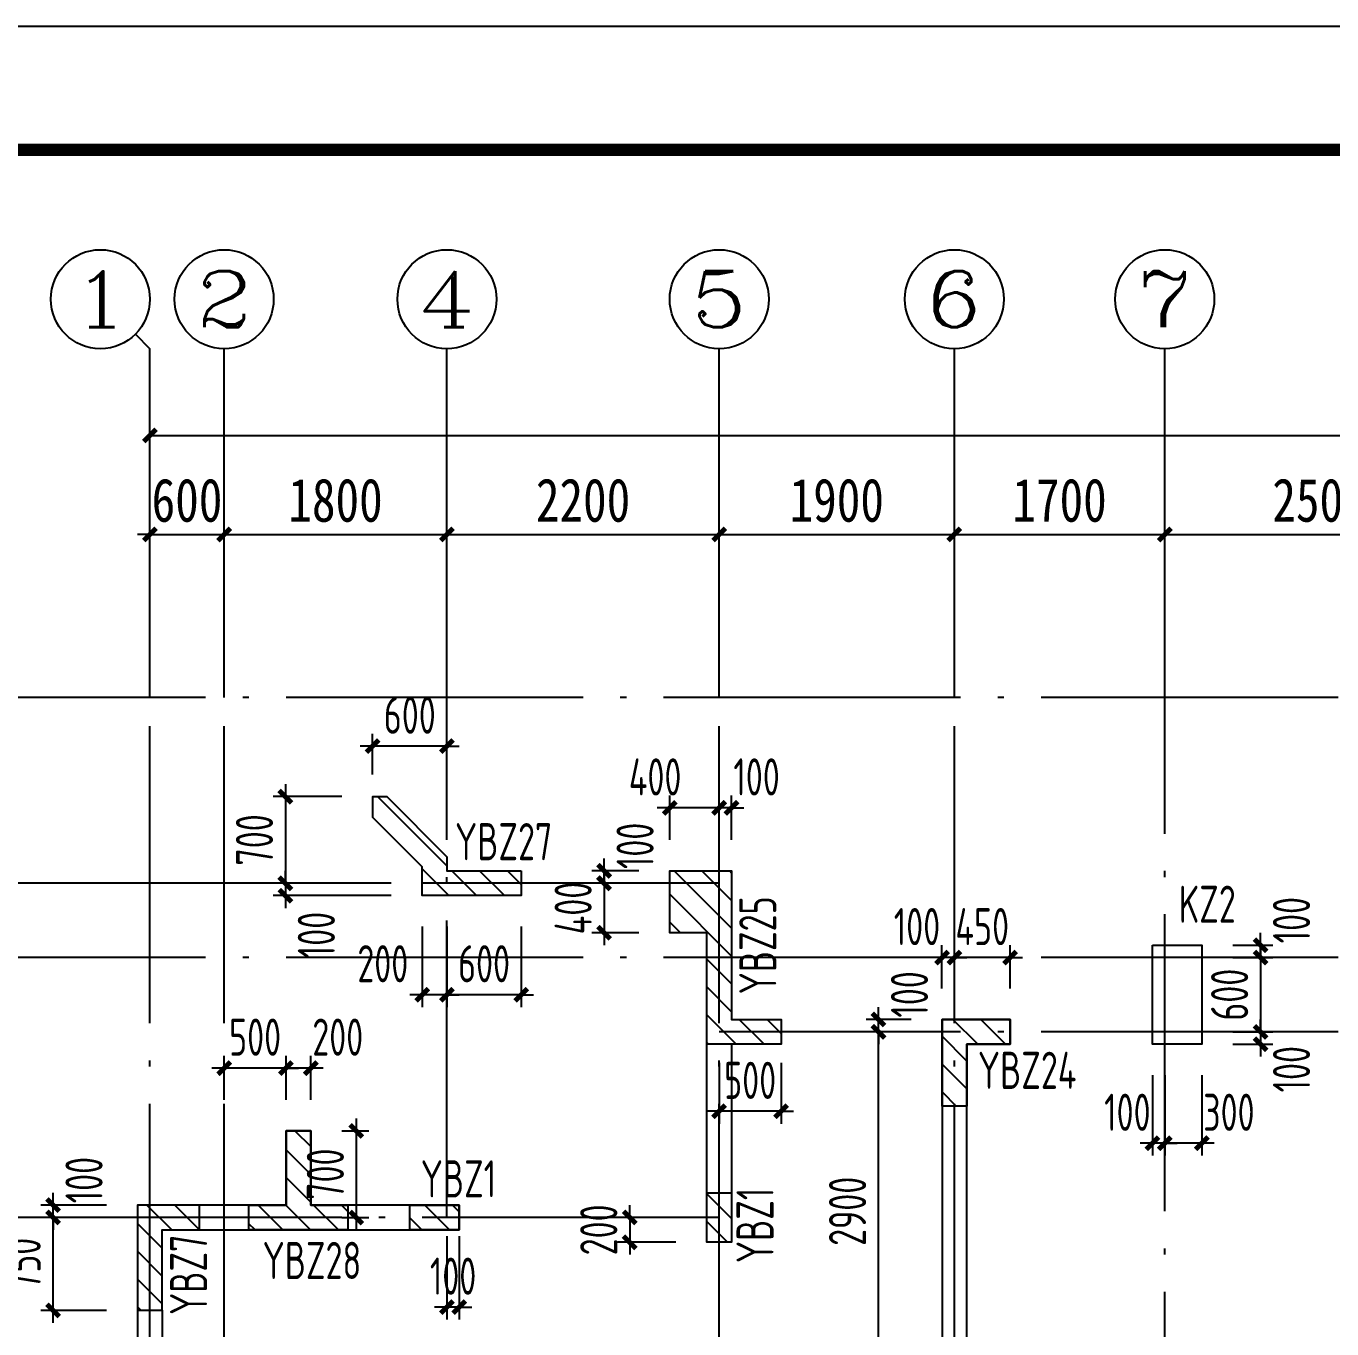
# Model space of a CAD drawing. Extents: x -144902 to 588294, y -160863 to 65494.
# Drawn here: x -13680 to -3130, y -26315 to -15791 of the extents above; entities that cross this region are included whole.
import ezdxf
from ezdxf.enums import TextEntityAlignment as Align

# ---------------------------------------------------------------- set-up
doc = ezdxf.new("R2010")
doc.units = 0
doc.header["$LTSCALE"] = 100
doc.linetypes.add('ACAD_ISO04W100', pattern=[30.5, 24, -3, 0.5, -3])
doc.layers.get('0').update_dxf_attribs({"linetype": 'CONTINUOUS'})
doc.layers.get('Defpoints').update_dxf_attribs({"linetype": 'CONTINUOUS'})
for name, color, linetype in [('1508', 2, 'CONTINUOUS'), ('AXIS', 3, 'CONTINUOUS'), ('AXIS_TEXT', 7, 'CONTINUOUS'), ('colu', 255, 'CONTINUOUS'), ('DIM', 3, 'CONTINUOUS'), ('DOTE', 253, 'ACAD_ISO04W100'), ('hatch1', 253, 'CONTINUOUS'), ('TEXT', 7, 'CONTINUOUS'), ('tk', 7, 'CONTINUOUS'), ('砼墙', 3, 'CONTINUOUS'), ('门', 174, 'CONTINUOUS')]:
    doc.layers.add(name, color=color, linetype=linetype)
doc.styles.add('_HZTXT', font='complex.shx', dxfattribs={"width": 0.7, "bigfont": 'tssdchn.shx'})
doc.styles.add('COMPLEX', font='COMPLEX')
doc.styles.add('DIM_FONT', font='SIMHEI.TTF', dxfattribs={"width": 0.8})
doc.styles.get("Standard").update_dxf_attribs({"font": 'tssdeng.shx', "width": 0.7, "bigfont": 'tssdchn.shx'})
doc.styles.add('TSSD_Dimension', font='Tssdeng.shx', dxfattribs={"width": 0.7, "bigfont": 'tssdchn.shx'})
doc.dimstyles.new('_TCH_ARCH&&100', dxfattribs={"dimtxt": 350, "dimasz": 100, "dimexe": 250, "dimexo": 300, "dimgap": 100, "dimtad": 1, "dimdec": 0, "dimzin": 0, "dimdsep": 46, "dimtxsty": 'DIM_FONT', "dimblk": 'ARCHTICK', "dimcen": 0.09, "dimclrt": 7, "dimazin": 2, "dimtfac": 1, "dimtdec": 0, "dimtix": 1, "dimtmove": 2, "dimatfit": 3, "dimfxl": 1, "dimtolj": 1, "dimtzin": 0, "dimarcsym": 0})
doc.dimstyles.new('TSSD_100_100', dxfattribs={"dimtxt": 300, "dimasz": 100, "dimexe": 100, "dimexo": 250, "dimgap": 100, "dimtad": 1, "dimdec": 0, "dimzin": 0, "dimdsep": 46, "dimtxsty": 'TSSD_Dimension', "dimblk": 'ARCHTICK', "dimcen": 0, "dimdle": 100, "dimclrt": 7, "dimadec": 0, "dimazin": 0, "dimtfac": 1, "dimtdec": 0, "dimtix": 1, "dimtmove": 2, "dimatfit": 3, "dimfxl": 1, "dimtolj": 1, "dimtzin": 0, "dimarcsym": 0})
pattern_1 = [(135, (18956.95, -48219.86), (112.2532, 112.2532), [])]

# ---------------------------------------------------------------- blocks, each defined once
blk = doc.blocks.new('A1tk')
at = {"layer": 'tk', "color": 5}
blk.add_lwpolyline([(0, 0), (0, 59400), (84100, 59400), (84100, 0)], close=True, dxfattribs=at)
at = {"layer": 'tk', "const_width": 100}
blk.add_lwpolyline([(2500, 1000), (83100, 1000), (83100, 58400), (2500, 58400)], close=True, dxfattribs=at)
blk = doc.blocks.new('_ArchTick')
at = {"color": 0, "linetype": 'ByBlock', "const_width": 0.4}
blk.add_lwpolyline([(-0.5, -0.5), (0.5, 0.5)], dxfattribs=at)
blk = doc.blocks.new('*D746')
at = {"layer": 'Defpoints', "color": 0}
for p in [(-6793, -23815), (-6280, -23815), (-6280, -23915)]:
    blk.add_point(p, dxfattribs=at)
at = {"layer": 'DIM', "color": 0, "lineweight": -2}
for p, q in [((-6793, -23815), (-6793, -23715)), ((-6530, -23815), (-6893, -23815)), ((-6793, -23915), (-6793, -23815)), ((-6530, -23915), (-6893, -23915)), ((-6793, -23915), (-6793, -24015))]:
    blk.add_line(p, q, dxfattribs=at)
at = {"layer": 'DIM', "color": 0, "lineweight": -2, "xscale": 100, "yscale": 100, "zscale": 100}
for p, rotation in [((-6793, -23815), 270), ((-6793, -23915), 90)]:
    blk.add_blockref('_ArchTick', p, dxfattribs=dict(at, rotation=rotation))
at = {"layer": 'DIM', "color": 7, "insert": (-6543, -23613), "char_height": 300, "attachment_point": 5, "rotation": 90, "style": 'TSSD_Dimension'}
blk.add_mtext('\\A1;100', dxfattribs=at)
blk = doc.blocks.new('*D747')
at = {"layer": 'Defpoints', "color": 0}
for p in [(-4480, -24015), (-4180, -24015), (-4480, -24815)]:
    blk.add_point(p, dxfattribs=at)
at = {"layer": 'DIM', "color": 0, "lineweight": -2}
for p, q in [((-4480, -24265), (-4480, -24915)), ((-4180, -24265), (-4180, -24915)), ((-4080, -24815), (-4580, -24815))]:
    blk.add_line(p, q, dxfattribs=at)
at = {"layer": 'DIM', "color": 0, "lineweight": -2, "xscale": 100, "yscale": 100, "zscale": 100, "rotation": 180}
blk.add_blockref('_ArchTick', (-4480, -24815), dxfattribs=at)
at = {"layer": 'DIM', "color": 0, "lineweight": -2, "xscale": 100, "yscale": 100, "zscale": 100}
blk.add_blockref('_ArchTick', (-4180, -24815), dxfattribs=at)
at = {"layer": 'DIM', "color": 7, "insert": (-3962, -24565), "char_height": 300, "attachment_point": 5, "style": 'TSSD_Dimension'}
blk.add_mtext('\\A1;300', dxfattribs=at)
blk = doc.blocks.new('*D748')
at = {"layer": 'Defpoints', "color": 0}
for p in [(-4580, -24015), (-4480, -24015), (-4580, -24815)]:
    blk.add_point(p, dxfattribs=at)
at = {"layer": 'DIM', "color": 0, "lineweight": -2}
for p, q in [((-4580, -24265), (-4580, -24915)), ((-4480, -24265), (-4480, -24915)), ((-4580, -24815), (-4680, -24815)), ((-4480, -24815), (-4580, -24815)), ((-4480, -24815), (-4380, -24815))]:
    blk.add_line(p, q, dxfattribs=at)
at = {"layer": 'DIM', "color": 0, "lineweight": -2, "xscale": 100, "yscale": 100, "zscale": 100}
blk.add_blockref('_ArchTick', (-4580, -24815), dxfattribs=at)
at = {"layer": 'DIM', "color": 0, "lineweight": -2, "xscale": 100, "yscale": 100, "zscale": 100, "rotation": 180}
blk.add_blockref('_ArchTick', (-4480, -24815), dxfattribs=at)
at = {"layer": 'DIM', "color": 7, "insert": (-4782, -24565), "char_height": 300, "attachment_point": 5, "style": 'TSSD_Dimension'}
blk.add_mtext('\\A1;100', dxfattribs=at)
blk = doc.blocks.new('*D848')
at = {"layer": 'Defpoints', "color": 0}
for p in [(-4180, -23215), (-4180, -23315), (-3706, -23315)]:
    blk.add_point(p, dxfattribs=at)
at = {"layer": 'DIM', "color": 0, "lineweight": -2}
for p, q in [((-3706, -23215), (-3706, -23115)), ((-3930, -23215), (-3606, -23215)), ((-3930, -23315), (-3606, -23315)), ((-3706, -23215), (-3706, -23315)), ((-3706, -23315), (-3706, -23415))]:
    blk.add_line(p, q, dxfattribs=at)
at = {"layer": 'DIM', "color": 0, "lineweight": -2, "xscale": 100, "yscale": 100, "zscale": 100}
for p, rotation in [((-3706, -23215), 270), ((-3706, -23315), 90)]:
    blk.add_blockref('_ArchTick', p, dxfattribs=dict(at, rotation=rotation))
at = {"layer": 'DIM', "color": 7, "insert": (-3456, -23013), "char_height": 300, "attachment_point": 5, "rotation": 90, "style": 'TSSD_Dimension'}
blk.add_mtext('\\A1;100', dxfattribs=at)
blk = doc.blocks.new('*D849')
at = {"layer": 'Defpoints', "color": 0}
for p in [(-4180, -23915), (-4180, -24015), (-3706, -24015)]:
    blk.add_point(p, dxfattribs=at)
at = {"layer": 'DIM', "color": 0, "lineweight": -2}
for p, q in [((-3706, -23915), (-3706, -23815)), ((-3930, -23915), (-3606, -23915)), ((-3706, -23915), (-3706, -24015)), ((-3930, -24015), (-3606, -24015)), ((-3706, -24015), (-3706, -24115))]:
    blk.add_line(p, q, dxfattribs=at)
at = {"layer": 'DIM', "color": 0, "lineweight": -2, "xscale": 100, "yscale": 100, "zscale": 100}
for p, rotation in [((-3706, -23915), 270), ((-3706, -24015), 90)]:
    blk.add_blockref('_ArchTick', p, dxfattribs=dict(at, rotation=rotation))
at = {"layer": 'DIM', "color": 7, "insert": (-3456, -24217), "char_height": 300, "attachment_point": 5, "rotation": 90, "style": 'TSSD_Dimension'}
blk.add_mtext('\\A1;100', dxfattribs=at)
blk = doc.blocks.new('*D854')
at = {"layer": 'Defpoints', "color": 0}
for p in [(-6180, -23315), (-6180, -23815), (-5730, -23815)]:
    blk.add_point(p, dxfattribs=at)
at = {"layer": 'DIM', "color": 0, "lineweight": -2}
for p, q in [((-6180, -23315), (-6280, -23315)), ((-6180, -23565), (-6180, -23215)), ((-5730, -23315), (-6180, -23315)), ((-5730, -23565), (-5730, -23215)), ((-5730, -23315), (-5630, -23315))]:
    blk.add_line(p, q, dxfattribs=at)
at = {"layer": 'DIM', "color": 0, "lineweight": -2, "xscale": 100, "yscale": 100, "zscale": 100}
blk.add_blockref('_ArchTick', (-6180, -23315), dxfattribs=at)
at = {"layer": 'DIM', "color": 0, "lineweight": -2, "xscale": 100, "yscale": 100, "zscale": 100, "rotation": 180}
blk.add_blockref('_ArchTick', (-5730, -23315), dxfattribs=at)
at = {"layer": 'DIM', "color": 7, "insert": (-5955, -23065), "char_height": 300, "attachment_point": 5, "style": 'TSSD_Dimension'}
blk.add_mtext('\\A1;450', dxfattribs=at)
blk = doc.blocks.new('*D855')
at = {"layer": 'Defpoints', "color": 0}
for p in [(-6280, -23315), (-6280, -23815), (-6180, -23815)]:
    blk.add_point(p, dxfattribs=at)
at = {"layer": 'DIM', "color": 0, "lineweight": -2}
for p, q in [((-6280, -23315), (-6380, -23315)), ((-6280, -23565), (-6280, -23215)), ((-6180, -23315), (-6280, -23315)), ((-6180, -23565), (-6180, -23215)), ((-6180, -23315), (-6080, -23315))]:
    blk.add_line(p, q, dxfattribs=at)
at = {"layer": 'DIM', "color": 0, "lineweight": -2, "xscale": 100, "yscale": 100, "zscale": 100}
blk.add_blockref('_ArchTick', (-6280, -23315), dxfattribs=at)
at = {"layer": 'DIM', "color": 0, "lineweight": -2, "xscale": 100, "yscale": 100, "zscale": 100, "rotation": 180}
blk.add_blockref('_ArchTick', (-6180, -23315), dxfattribs=at)
at = {"layer": 'DIM', "color": 7, "insert": (-6482, -23065), "char_height": 300, "attachment_point": 5, "style": 'TSSD_Dimension'}
blk.add_mtext('\\A1;100', dxfattribs=at)
blk = doc.blocks.new('*D867')
at = {"layer": 'Defpoints', "color": 0}
for p in [(-13462, -25415), (-12780, -25415), (-12780, -26165)]:
    blk.add_point(p, dxfattribs=at)
at = {"layer": 'DIM', "color": 0, "lineweight": -2}
for p, q in [((-13462, -26265), (-13462, -25315)), ((-13030, -25415), (-13562, -25415)), ((-13030, -26165), (-13562, -26165))]:
    blk.add_line(p, q, dxfattribs=at)
at = {"layer": 'DIM', "color": 0, "lineweight": -2, "xscale": 100, "yscale": 100, "zscale": 100}
for p, rotation in [((-13462, -25415), 90), ((-13462, -26165), 270)]:
    blk.add_blockref('_ArchTick', p, dxfattribs=dict(at, rotation=rotation))
at = {"layer": 'DIM', "color": 7, "insert": (-13712, -25790), "char_height": 300, "attachment_point": 5, "rotation": 90, "style": 'TSSD_Dimension'}
blk.add_mtext('\\A1;750', dxfattribs=at)
blk = doc.blocks.new('*D868')
at = {"layer": 'Defpoints', "color": 0}
for p in [(-13462, -25315), (-12780, -25315), (-12780, -25415)]:
    blk.add_point(p, dxfattribs=at)
at = {"layer": 'DIM', "color": 0, "lineweight": -2}
for p, q in [((-13030, -25315), (-13562, -25315)), ((-13462, -25315), (-13462, -25215)), ((-13462, -25415), (-13462, -25315)), ((-13030, -25415), (-13562, -25415)), ((-13462, -25415), (-13462, -25515))]:
    blk.add_line(p, q, dxfattribs=at)
at = {"layer": 'DIM', "color": 0, "lineweight": -2, "xscale": 100, "yscale": 100, "zscale": 100}
for p, rotation in [((-13462, -25315), 270), ((-13462, -25415), 90)]:
    blk.add_blockref('_ArchTick', p, dxfattribs=dict(at, rotation=rotation))
at = {"layer": 'DIM', "color": 7, "insert": (-13212, -25113), "char_height": 300, "attachment_point": 5, "rotation": 90, "style": 'TSSD_Dimension'}
blk.add_mtext('\\A1;100', dxfattribs=at)
blk = doc.blocks.new('*D869')
at = {"layer": 'Defpoints', "color": 0}
for p in [(-11580, -24208), (-11580, -24715), (-11380, -24715)]:
    blk.add_point(p, dxfattribs=at)
at = {"layer": 'DIM', "color": 0, "lineweight": -2}
for p, q in [((-11580, -24465), (-11580, -24108)), ((-11380, -24465), (-11380, -24108)), ((-11280, -24208), (-11680, -24208))]:
    blk.add_line(p, q, dxfattribs=at)
at = {"layer": 'DIM', "color": 0, "lineweight": -2, "xscale": 100, "yscale": 100, "zscale": 100, "rotation": 180}
blk.add_blockref('_ArchTick', (-11580, -24208), dxfattribs=at)
at = {"layer": 'DIM', "color": 0, "lineweight": -2, "xscale": 100, "yscale": 100, "zscale": 100}
blk.add_blockref('_ArchTick', (-11380, -24208), dxfattribs=at)
at = {"layer": 'DIM', "color": 7, "insert": (-11162, -23958), "char_height": 300, "attachment_point": 5, "style": 'TSSD_Dimension'}
blk.add_mtext('\\A1;200', dxfattribs=at)
blk = doc.blocks.new('*D870')
at = {"layer": 'Defpoints', "color": 0}
for p in [(-12080, -24208), (-12080, -24715), (-11580, -24715)]:
    blk.add_point(p, dxfattribs=at)
at = {"layer": 'DIM', "color": 0, "lineweight": -2}
for p, q in [((-12080, -24465), (-12080, -24108)), ((-11580, -24465), (-11580, -24108)), ((-12080, -24208), (-12180, -24208)), ((-11580, -24208), (-12080, -24208)), ((-11580, -24208), (-11480, -24208))]:
    blk.add_line(p, q, dxfattribs=at)
at = {"layer": 'DIM', "color": 0, "lineweight": -2, "xscale": 100, "yscale": 100, "zscale": 100}
blk.add_blockref('_ArchTick', (-12080, -24208), dxfattribs=at)
at = {"layer": 'DIM', "color": 0, "lineweight": -2, "xscale": 100, "yscale": 100, "zscale": 100, "rotation": 180}
blk.add_blockref('_ArchTick', (-11580, -24208), dxfattribs=at)
at = {"layer": 'DIM', "color": 7, "insert": (-11830, -23958), "char_height": 300, "attachment_point": 5, "style": 'TSSD_Dimension'}
blk.add_mtext('\\A1;500', dxfattribs=at)
blk = doc.blocks.new('*D871')
at = {"layer": 'Defpoints', "color": 0}
for p in [(-8080, -23915), (-7580, -23915), (-8080, -24557)]:
    blk.add_point(p, dxfattribs=at)
at = {"layer": 'DIM', "color": 0, "lineweight": -2}
for p, q in [((-8080, -24165), (-8080, -24657)), ((-7580, -24165), (-7580, -24657)), ((-8080, -24557), (-8180, -24557)), ((-7580, -24557), (-8080, -24557)), ((-7580, -24557), (-7480, -24557))]:
    blk.add_line(p, q, dxfattribs=at)
at = {"layer": 'DIM', "color": 0, "lineweight": -2, "xscale": 100, "yscale": 100, "zscale": 100}
blk.add_blockref('_ArchTick', (-8080, -24557), dxfattribs=at)
at = {"layer": 'DIM', "color": 0, "lineweight": -2, "xscale": 100, "yscale": 100, "zscale": 100, "rotation": 180}
blk.add_blockref('_ArchTick', (-7580, -24557), dxfattribs=at)
at = {"layer": 'DIM', "color": 7, "insert": (-7830, -24307), "char_height": 300, "attachment_point": 5, "style": 'TSSD_Dimension'}
blk.add_mtext('\\A1;500', dxfattribs=at)
blk = doc.blocks.new('*D872')
at = {"layer": 'Defpoints', "color": 0}
for p in [(-8080, -22106), (-8080, -22615), (-7980, -22615)]:
    blk.add_point(p, dxfattribs=at)
at = {"layer": 'DIM', "color": 0, "lineweight": -2}
for p, q in [((-8080, -22365), (-8080, -22006)), ((-7980, -22365), (-7980, -22006)), ((-8080, -22106), (-8180, -22106)), ((-7980, -22106), (-8080, -22106)), ((-7980, -22106), (-7880, -22106))]:
    blk.add_line(p, q, dxfattribs=at)
at = {"layer": 'DIM', "color": 0, "lineweight": -2, "xscale": 100, "yscale": 100, "zscale": 100}
blk.add_blockref('_ArchTick', (-8080, -22106), dxfattribs=at)
at = {"layer": 'DIM', "color": 0, "lineweight": -2, "xscale": 100, "yscale": 100, "zscale": 100, "rotation": 180}
blk.add_blockref('_ArchTick', (-7980, -22106), dxfattribs=at)
at = {"layer": 'DIM', "color": 7, "insert": (-7778, -21856), "char_height": 300, "attachment_point": 5, "style": 'TSSD_Dimension'}
blk.add_mtext('\\A1;100', dxfattribs=at)
blk = doc.blocks.new('*D873')
at = {"layer": 'Defpoints', "color": 0}
for p in [(-8480, -22106), (-8480, -22615), (-8080, -22615)]:
    blk.add_point(p, dxfattribs=at)
at = {"layer": 'DIM', "color": 0, "lineweight": -2}
for p, q in [((-8480, -22365), (-8480, -22006)), ((-8080, -22365), (-8080, -22006)), ((-7980, -22106), (-8580, -22106))]:
    blk.add_line(p, q, dxfattribs=at)
at = {"layer": 'DIM', "color": 0, "lineweight": -2, "xscale": 100, "yscale": 100, "zscale": 100, "rotation": 180}
blk.add_blockref('_ArchTick', (-8480, -22106), dxfattribs=at)
at = {"layer": 'DIM', "color": 0, "lineweight": -2, "xscale": 100, "yscale": 100, "zscale": 100}
blk.add_blockref('_ArchTick', (-8080, -22106), dxfattribs=at)
at = {"layer": 'DIM', "color": 7, "insert": (-8598, -21856), "char_height": 300, "attachment_point": 5, "style": 'TSSD_Dimension'}
blk.add_mtext('\\A1;400', dxfattribs=at)
blk = doc.blocks.new('*D874')
at = {"layer": 'Defpoints', "color": 0}
for p in [(-8480, -22615), (-9010, -22715), (-8480, -22715)]:
    blk.add_point(p, dxfattribs=at)
at = {"layer": 'DIM', "color": 0, "lineweight": -2}
for p, q in [((-9010, -22615), (-9010, -22515)), ((-8730, -22615), (-9110, -22615)), ((-9010, -22615), (-9010, -22715)), ((-8730, -22715), (-9110, -22715)), ((-9010, -22715), (-9010, -22815))]:
    blk.add_line(p, q, dxfattribs=at)
at = {"layer": 'DIM', "color": 0, "lineweight": -2, "xscale": 100, "yscale": 100, "zscale": 100}
for p, rotation in [((-9010, -22615), 270), ((-9010, -22715), 90)]:
    blk.add_blockref('_ArchTick', p, dxfattribs=dict(at, rotation=rotation))
at = {"layer": 'DIM', "color": 7, "insert": (-8760, -22413), "char_height": 300, "attachment_point": 5, "rotation": 90, "style": 'TSSD_Dimension'}
blk.add_mtext('\\A1;100', dxfattribs=at)
blk = doc.blocks.new('*D875')
at = {"layer": 'Defpoints', "color": 0}
for p in [(-8180, -25415), (-8803, -25615), (-8180, -25615)]:
    blk.add_point(p, dxfattribs=at)
at = {"layer": 'DIM', "color": 0, "lineweight": -2}
for p, q in [((-8803, -25415), (-8803, -25315)), ((-8430, -25415), (-8903, -25415)), ((-8803, -25415), (-8803, -25615)), ((-8430, -25615), (-8903, -25615)), ((-8803, -25615), (-8803, -25715))]:
    blk.add_line(p, q, dxfattribs=at)
at = {"layer": 'DIM', "color": 0, "lineweight": -2, "xscale": 100, "yscale": 100, "zscale": 100}
for p, rotation in [((-8803, -25415), 270), ((-8803, -25615), 90)]:
    blk.add_blockref('_ArchTick', p, dxfattribs=dict(at, rotation=rotation))
at = {"layer": 'DIM', "color": 7, "insert": (-9053, -25515), "char_height": 300, "attachment_point": 5, "rotation": 90, "style": 'TSSD_Dimension'}
blk.add_mtext('\\A1;200', dxfattribs=at)
blk = doc.blocks.new('*D876')
at = {"layer": 'Defpoints', "color": 0}
for p in [(-10280, -22815), (-9680, -22815), (-10280, -23615)]:
    blk.add_point(p, dxfattribs=at)
at = {"layer": 'DIM', "color": 0, "lineweight": -2}
for p, q in [((-10280, -23065), (-10280, -23715)), ((-9680, -23065), (-9680, -23715)), ((-10280, -23615), (-10380, -23615)), ((-9680, -23615), (-10280, -23615)), ((-9680, -23615), (-9580, -23615))]:
    blk.add_line(p, q, dxfattribs=at)
at = {"layer": 'DIM', "color": 0, "lineweight": -2, "xscale": 100, "yscale": 100, "zscale": 100}
for p, rotation in [((-10280, -23615), 6.6820553191679e-08), ((-9680, -23615), 180.0000000668206)]:
    blk.add_blockref('_ArchTick', p, dxfattribs=dict(at, rotation=rotation))
at = {"layer": 'DIM', "color": 7, "insert": (-9980, -23365), "char_height": 300, "attachment_point": 5, "rotation": 0, "style": 'TSSD_Dimension'}
blk.add_mtext('\\A1;600', dxfattribs=at)
blk = doc.blocks.new('*D877')
at = {"layer": 'Defpoints', "color": 0}
for p in [(-10880, -22015), (-11585, -22715), (-10880, -22715)]:
    blk.add_point(p, dxfattribs=at)
at = {"layer": 'DIM', "color": 0, "lineweight": -2}
for p, q in [((-11585, -21915), (-11585, -22815)), ((-11130, -22015), (-11685, -22015)), ((-11130, -22715), (-11685, -22715))]:
    blk.add_line(p, q, dxfattribs=at)
at = {"layer": 'DIM', "color": 0, "lineweight": -2, "xscale": 100, "yscale": 100, "zscale": 100}
for p, rotation in [((-11585, -22015), 90), ((-11585, -22715), 270)]:
    blk.add_blockref('_ArchTick', p, dxfattribs=dict(at, rotation=rotation))
at = {"layer": 'DIM', "color": 7, "insert": (-11835, -22365), "char_height": 300, "attachment_point": 5, "rotation": 90, "style": 'TSSD_Dimension'}
blk.add_mtext('\\A1;700', dxfattribs=at)
blk = doc.blocks.new('*D878')
at = {"layer": 'Defpoints', "color": 0}
for p in [(-10480, -22715), (-11585, -22815), (-10480, -22815)]:
    blk.add_point(p, dxfattribs=at)
at = {"layer": 'DIM', "color": 0, "lineweight": -2}
for p, q in [((-11585, -22715), (-11585, -22615)), ((-10730, -22715), (-11685, -22715)), ((-11585, -22715), (-11585, -22815)), ((-10730, -22815), (-11685, -22815)), ((-11585, -22815), (-11585, -22915))]:
    blk.add_line(p, q, dxfattribs=at)
at = {"layer": 'DIM', "color": 0, "lineweight": -2, "xscale": 100, "yscale": 100, "zscale": 100}
for p, rotation in [((-11585, -22715), 270), ((-11585, -22815), 90)]:
    blk.add_blockref('_ArchTick', p, dxfattribs=dict(at, rotation=rotation))
at = {"layer": 'DIM', "color": 7, "insert": (-11335, -23133), "char_height": 300, "attachment_point": 5, "rotation": 90, "style": 'TSSD_Dimension'}
blk.add_mtext('\\A1;100', dxfattribs=at)
blk = doc.blocks.new('*D879')
at = {"layer": 'Defpoints', "color": 0}
for p in [(-10480, -22815), (-10280, -22815), (-10480, -23615)]:
    blk.add_point(p, dxfattribs=at)
at = {"layer": 'DIM', "color": 0, "lineweight": -2}
for p, q in [((-10480, -23065), (-10480, -23715)), ((-10280, -23065), (-10280, -23715)), ((-10480, -23615), (-10580, -23615)), ((-10280, -23615), (-10480, -23615)), ((-10280, -23615), (-10180, -23615))]:
    blk.add_line(p, q, dxfattribs=at)
at = {"layer": 'DIM', "color": 0, "lineweight": -2, "xscale": 100, "yscale": 100, "zscale": 100}
blk.add_blockref('_ArchTick', (-10480, -23615), dxfattribs=at)
at = {"layer": 'DIM', "color": 0, "lineweight": -2, "xscale": 100, "yscale": 100, "zscale": 100, "rotation": 180}
blk.add_blockref('_ArchTick', (-10280, -23615), dxfattribs=at)
at = {"layer": 'DIM', "color": 7, "insert": (-10798, -23365), "char_height": 300, "attachment_point": 5, "style": 'TSSD_Dimension'}
blk.add_mtext('\\A1;200', dxfattribs=at)
blk = doc.blocks.new('*D880')
at = {"layer": 'Defpoints', "color": 0}
for p in [(-10880, -21607), (-10880, -22087), (-10280, -22087)]:
    blk.add_point(p, dxfattribs=at)
at = {"layer": 'DIM', "color": 0, "lineweight": -2}
for p, q in [((-10880, -21837), (-10880, -21507)), ((-10280, -21837), (-10280, -21507)), ((-10880, -21607), (-10980, -21607)), ((-10280, -21607), (-10880, -21607)), ((-10280, -21607), (-10180, -21607))]:
    blk.add_line(p, q, dxfattribs=at)
at = {"layer": 'DIM', "color": 0, "lineweight": -2, "xscale": 100, "yscale": 100, "zscale": 100}
blk.add_blockref('_ArchTick', (-10880, -21607), dxfattribs=at)
at = {"layer": 'DIM', "color": 0, "lineweight": -2, "xscale": 100, "yscale": 100, "zscale": 100, "rotation": 180}
blk.add_blockref('_ArchTick', (-10280, -21607), dxfattribs=at)
at = {"layer": 'DIM', "color": 7, "insert": (-10580, -21357), "char_height": 300, "attachment_point": 5, "style": 'TSSD_Dimension'}
blk.add_mtext('\\A1;600', dxfattribs=at)
blk = doc.blocks.new('*D881')
at = {"layer": 'Defpoints', "color": 0}
for p in [(-10280, -25315), (-10180, -25315), (-10280, -26139)]:
    blk.add_point(p, dxfattribs=at)
at = {"layer": 'DIM', "color": 0, "lineweight": -2}
for p, q in [((-10280, -25565), (-10280, -26239)), ((-10180, -25565), (-10180, -26239)), ((-10280, -26139), (-10380, -26139)), ((-10180, -26139), (-10280, -26139)), ((-10180, -26139), (-10080, -26139))]:
    blk.add_line(p, q, dxfattribs=at)
at = {"layer": 'DIM', "color": 0, "lineweight": -2, "xscale": 100, "yscale": 100, "zscale": 100}
blk.add_blockref('_ArchTick', (-10280, -26139), dxfattribs=at)
at = {"layer": 'DIM', "color": 0, "lineweight": -2, "xscale": 100, "yscale": 100, "zscale": 100, "rotation": 180}
blk.add_blockref('_ArchTick', (-10180, -26139), dxfattribs=at)
at = {"layer": 'DIM', "color": 7, "insert": (-10230, -25889), "char_height": 300, "attachment_point": 5, "style": 'TSSD_Dimension'}
blk.add_mtext('\\A1;100', dxfattribs=at)
blk = doc.blocks.new('*D882')
at = {"layer": 'Defpoints', "color": 0}
for p in [(-11380, -24715), (-11380, -25415), (-11012, -25415)]:
    blk.add_point(p, dxfattribs=at)
at = {"layer": 'DIM', "color": 0, "lineweight": -2}
for p, q in [((-11012, -24615), (-11012, -25515)), ((-11130, -24715), (-10912, -24715)), ((-11130, -25415), (-10912, -25415))]:
    blk.add_line(p, q, dxfattribs=at)
at = {"layer": 'DIM', "color": 0, "lineweight": -2, "xscale": 100, "yscale": 100, "zscale": 100}
for p, rotation in [((-11012, -24715), 90), ((-11012, -25415), 270)]:
    blk.add_blockref('_ArchTick', p, dxfattribs=dict(at, rotation=rotation))
at = {"layer": 'DIM', "color": 7, "insert": (-11262, -25065), "char_height": 300, "attachment_point": 5, "rotation": 90, "style": 'TSSD_Dimension'}
blk.add_mtext('\\A1;700', dxfattribs=at)
blk = doc.blocks.new('*D905')
at = {"layer": 'Defpoints', "color": 0}
for p in [(-6793, -23915), (-6280, -23915), (-6280, -26815)]:
    blk.add_point(p, dxfattribs=at)
at = {"layer": 'DIM', "color": 0, "lineweight": -2}
for p, q in [((-6793, -26915), (-6793, -23815)), ((-6530, -23915), (-6893, -23915)), ((-6530, -26815), (-6893, -26815))]:
    blk.add_line(p, q, dxfattribs=at)
at = {"layer": 'DIM', "color": 0, "lineweight": -2, "xscale": 100, "yscale": 100, "zscale": 100}
for p, rotation in [((-6793, -23915), 90), ((-6793, -26815), 270)]:
    blk.add_blockref('_ArchTick', p, dxfattribs=dict(at, rotation=rotation))
at = {"layer": 'DIM', "color": 7, "insert": (-7043, -25365), "char_height": 300, "attachment_point": 5, "rotation": 90, "style": 'TSSD_Dimension'}
blk.add_mtext('\\A1;2900', dxfattribs=at)
blk = doc.blocks.new('*D906')
at = {"layer": 'Defpoints', "color": 0}
for p in [(-4180, -23315), (-4180, -23915), (-3706, -23915)]:
    blk.add_point(p, dxfattribs=at)
at = {"layer": 'DIM', "color": 0, "lineweight": -2}
for p, q in [((-3930, -23315), (-3606, -23315)), ((-3706, -23315), (-3706, -23215)), ((-3706, -23315), (-3706, -23915)), ((-3930, -23915), (-3606, -23915)), ((-3706, -23915), (-3706, -24015))]:
    blk.add_line(p, q, dxfattribs=at)
at = {"layer": 'DIM', "color": 0, "lineweight": -2, "xscale": 100, "yscale": 100, "zscale": 100}
for p, rotation in [((-3706, -23315), 270), ((-3706, -23915), 90)]:
    blk.add_blockref('_ArchTick', p, dxfattribs=dict(at, rotation=rotation))
at = {"layer": 'DIM', "color": 7, "insert": (-3956, -23615), "char_height": 300, "attachment_point": 5, "rotation": 90, "style": 'TSSD_Dimension'}
blk.add_mtext('\\A1;600', dxfattribs=at)
blk = doc.blocks.new('*D907')
at = {"layer": 'Defpoints', "color": 0}
for p in [(-8480, -22715), (-9010, -23115), (-8480, -23115)]:
    blk.add_point(p, dxfattribs=at)
at = {"layer": 'DIM', "color": 0, "lineweight": -2}
for p, q in [((-9010, -22715), (-9010, -22615)), ((-8730, -22715), (-9110, -22715)), ((-9010, -22715), (-9010, -23115)), ((-8730, -23115), (-9110, -23115)), ((-9010, -23115), (-9010, -23215))]:
    blk.add_line(p, q, dxfattribs=at)
at = {"layer": 'DIM', "color": 0, "lineweight": -2, "xscale": 100, "yscale": 100, "zscale": 100}
for p, rotation in [((-9010, -22715), 270), ((-9010, -23115), 90)]:
    blk.add_blockref('_ArchTick', p, dxfattribs=dict(at, rotation=rotation))
at = {"layer": 'DIM', "color": 7, "insert": (-9260, -22915), "char_height": 300, "attachment_point": 5, "rotation": 90, "style": 'TSSD_Dimension'}
blk.add_mtext('\\A1;400', dxfattribs=at)
blk = doc.blocks.new('*D939')
at = {"layer": 'AXIS', "color": 0, "lineweight": -2}
for p, q in [((-4480, -20915), (-4480, -19647)), ((-1980, -20915), (-1980, -19647)), ((-4480, -19897), (-1980, -19897))]:
    blk.add_line(p, q, dxfattribs=at)
at = {"layer": 'Defpoints', "color": 0}
for p in [(-1980, -19897), (-4480, -21215), (-1980, -21215)]:
    blk.add_point(p, dxfattribs=at)
at = {"layer": 'AXIS', "color": 0, "lineweight": -2, "xscale": 100, "yscale": 100, "zscale": 100, "rotation": 180}
blk.add_blockref('_ArchTick', (-4480, -19897), dxfattribs=at)
at = {"layer": 'AXIS', "color": 0, "lineweight": -2, "xscale": 100, "yscale": 100, "zscale": 100}
blk.add_blockref('_ArchTick', (-1980, -19897), dxfattribs=at)
at = {"layer": 'AXIS', "color": 7, "insert": (-3230, -19622), "char_height": 350, "attachment_point": 5, "style": 'DIM_FONT'}
blk.add_mtext('\\A1;2500', dxfattribs=at)
blk = doc.blocks.new('*D940')
at = {"layer": 'AXIS', "color": 0, "lineweight": -2}
for p, q in [((-6180, -20915), (-6180, -19647)), ((-4480, -20915), (-4480, -19647)), ((-6180, -19897), (-4480, -19897))]:
    blk.add_line(p, q, dxfattribs=at)
at = {"layer": 'Defpoints', "color": 0}
for p in [(-4480, -19897), (-6180, -21215), (-4480, -21215)]:
    blk.add_point(p, dxfattribs=at)
at = {"layer": 'AXIS', "color": 0, "lineweight": -2, "xscale": 100, "yscale": 100, "zscale": 100, "rotation": 180}
blk.add_blockref('_ArchTick', (-6180, -19897), dxfattribs=at)
at = {"layer": 'AXIS', "color": 0, "lineweight": -2, "xscale": 100, "yscale": 100, "zscale": 100}
blk.add_blockref('_ArchTick', (-4480, -19897), dxfattribs=at)
at = {"layer": 'AXIS', "color": 7, "insert": (-5330, -19622), "char_height": 350, "attachment_point": 5, "style": 'DIM_FONT'}
blk.add_mtext('\\A1;1700', dxfattribs=at)
blk = doc.blocks.new('*D941')
at = {"layer": 'AXIS', "color": 0, "lineweight": -2}
for p, q in [((-8080, -20915), (-8080, -19647)), ((-6180, -20915), (-6180, -19647)), ((-8080, -19897), (-6180, -19897))]:
    blk.add_line(p, q, dxfattribs=at)
at = {"layer": 'Defpoints', "color": 0}
for p in [(-6180, -19897), (-8080, -21215), (-6180, -21215)]:
    blk.add_point(p, dxfattribs=at)
at = {"layer": 'AXIS', "color": 0, "lineweight": -2, "xscale": 100, "yscale": 100, "zscale": 100, "rotation": 180}
blk.add_blockref('_ArchTick', (-8080, -19897), dxfattribs=at)
at = {"layer": 'AXIS', "color": 0, "lineweight": -2, "xscale": 100, "yscale": 100, "zscale": 100}
blk.add_blockref('_ArchTick', (-6180, -19897), dxfattribs=at)
at = {"layer": 'AXIS', "color": 7, "insert": (-7130, -19622), "char_height": 350, "attachment_point": 5, "style": 'DIM_FONT'}
blk.add_mtext('\\A1;1900', dxfattribs=at)
blk = doc.blocks.new('*D942')
at = {"layer": 'AXIS', "color": 0, "lineweight": -2}
for p, q in [((-10280, -20915), (-10280, -19647)), ((-8080, -20915), (-8080, -19647)), ((-10280, -19897), (-8080, -19897))]:
    blk.add_line(p, q, dxfattribs=at)
at = {"layer": 'Defpoints', "color": 0}
for p in [(-8080, -19897), (-10280, -21215), (-8080, -21215)]:
    blk.add_point(p, dxfattribs=at)
at = {"layer": 'AXIS', "color": 0, "lineweight": -2, "xscale": 100, "yscale": 100, "zscale": 100, "rotation": 180}
blk.add_blockref('_ArchTick', (-10280, -19897), dxfattribs=at)
at = {"layer": 'AXIS', "color": 0, "lineweight": -2, "xscale": 100, "yscale": 100, "zscale": 100}
blk.add_blockref('_ArchTick', (-8080, -19897), dxfattribs=at)
at = {"layer": 'AXIS', "color": 7, "insert": (-9180, -19622), "char_height": 350, "attachment_point": 5, "style": 'DIM_FONT'}
blk.add_mtext('\\A1;2200', dxfattribs=at)
blk = doc.blocks.new('*D943')
at = {"layer": 'AXIS', "color": 0, "lineweight": -2}
for p, q in [((-12080, -20915), (-12080, -19647)), ((-10280, -20915), (-10280, -19647)), ((-12080, -19897), (-10280, -19897))]:
    blk.add_line(p, q, dxfattribs=at)
at = {"layer": 'Defpoints', "color": 0}
for p in [(-10280, -19897), (-12080, -21215), (-10280, -21215)]:
    blk.add_point(p, dxfattribs=at)
at = {"layer": 'AXIS', "color": 0, "lineweight": -2, "xscale": 100, "yscale": 100, "zscale": 100, "rotation": 180}
blk.add_blockref('_ArchTick', (-12080, -19897), dxfattribs=at)
at = {"layer": 'AXIS', "color": 0, "lineweight": -2, "xscale": 100, "yscale": 100, "zscale": 100}
blk.add_blockref('_ArchTick', (-10280, -19897), dxfattribs=at)
at = {"layer": 'AXIS', "color": 7, "insert": (-11180, -19622), "char_height": 350, "attachment_point": 5, "style": 'DIM_FONT'}
blk.add_mtext('\\A1;1800', dxfattribs=at)
blk = doc.blocks.new('*D944')
at = {"layer": 'AXIS', "color": 0, "lineweight": -2}
for p, q in [((-12680, -20915), (-12680, -19647)), ((-12080, -20915), (-12080, -19647)), ((-12680, -19897), (-12780, -19897)), ((-12680, -19897), (-12080, -19897)), ((-12080, -19897), (-11980, -19897))]:
    blk.add_line(p, q, dxfattribs=at)
at = {"layer": 'Defpoints', "color": 0}
for p in [(-12080, -19897), (-12680, -21215), (-12080, -21215)]:
    blk.add_point(p, dxfattribs=at)
at = {"layer": 'AXIS', "color": 0, "lineweight": -2, "xscale": 100, "yscale": 100, "zscale": 100}
blk.add_blockref('_ArchTick', (-12680, -19897), dxfattribs=at)
at = {"layer": 'AXIS', "color": 0, "lineweight": -2, "xscale": 100, "yscale": 100, "zscale": 100, "rotation": 180}
blk.add_blockref('_ArchTick', (-12080, -19897), dxfattribs=at)
at = {"layer": 'AXIS', "color": 7, "insert": (-12380, -19622), "char_height": 350, "attachment_point": 5, "style": 'DIM_FONT'}
blk.add_mtext('\\A1;600', dxfattribs=at)
blk = doc.blocks.new('*D945')
at = {"layer": 'AXIS', "color": 0, "lineweight": -2}
for p, q in [((-12680, -20915), (-12680, -18847)), ((26420, -20915), (26420, -18847)), ((-12680, -19097), (26420, -19097))]:
    blk.add_line(p, q, dxfattribs=at)
at = {"layer": 'Defpoints', "color": 0}
for p in [(26420, -19097), (-12680, -21215), (26420, -21215)]:
    blk.add_point(p, dxfattribs=at)
at = {"layer": 'AXIS', "color": 0, "lineweight": -2, "xscale": 100, "yscale": 100, "zscale": 100, "rotation": 180}
blk.add_blockref('_ArchTick', (-12680, -19097), dxfattribs=at)
at = {"layer": 'AXIS', "color": 0, "lineweight": -2, "xscale": 100, "yscale": 100, "zscale": 100}
blk.add_blockref('_ArchTick', (26420, -19097), dxfattribs=at)
at = {"layer": 'AXIS', "color": 7, "insert": (6870, -18822), "char_height": 350, "attachment_point": 5, "style": 'DIM_FONT'}
blk.add_mtext('\\A1;39100', dxfattribs=at)
blk = doc.blocks.new('_AXISO')
blk.add_circle((0, 0), 0.5)
at = {"layer": 'AXIS_TEXT', "style": 'COMPLEX', "width": 1.041667}
blk.add_attdef('A', text='', height=0.56, dxfattribs=at).set_placement((-0.25, -0.28), (0.25, -0.28), align=Align.FIT)

msp = doc.modelspace()

# ---------------------------------------------------------------- hatches: boundary and pattern name
at = {"layer": 'hatch1'}
h = msp.add_hatch(dxfattribs=at)
h.set_pattern_fill('ANSI31', color=256, scale=50, style=0)
h.set_pattern_definition(pattern_1)
h.paths.add_polyline_path([(-9679.893, -22614.756), (-9679.893, -22814.756), (-10479.893, -22814.756), (-10479.893, -22583.177), (-10879.685, -22183.385), (-10879.685, -22014.756), (-10765.472, -22014.756), (-10279.893, -22500.335), (-10279.893, -22614.756)])
h = msp.add_hatch(dxfattribs=at)
h.set_pattern_fill('ANSI31', color=256, scale=50, style=0)
h.set_pattern_definition(pattern_1)
h.paths.add_polyline_path([(-7579.893, -24014.746), (-8179.893, -24014.746), (-8179.893, -23114.746), (-8479.893, -23114.746), (-8479.893, -22614.746), (-7979.893, -22614.746), (-7979.893, -23814.746), (-7579.893, -23814.746)])
h = msp.add_hatch(dxfattribs=at)
h.set_pattern_fill('ANSI31', color=256, scale=50, style=0)
h.set_pattern_definition([(135, (18956.95, -13940.44), (112.2532, 112.2532), [])])
h.paths.add_polyline_path([(-6079.893, -24014.746), (-6079.893, -24514.746), (-6279.893, -24514.746), (-6279.893, -23814.746), (-5729.893, -23814.746), (-5729.893, -24014.746)])
h = msp.add_hatch(dxfattribs=at)
h.set_pattern_fill('ANSI31', color=256, scale=50, style=0)
h.set_pattern_definition(pattern_1)
h.paths.add_polyline_path([(-11379.894, -25314.745), (-11079.893, -25314.745), (-11079.893, -25514.746), (-11879.893, -25514.746), (-11879.893, -25314.746), (-11579.893, -25314.745), (-11579.893, -24714.746), (-11379.893, -24714.746)])
h = msp.add_hatch(dxfattribs=at)
h.set_pattern_fill('ANSI31', color=256, scale=50, style=0)
h.set_pattern_definition(pattern_1)
h.paths.add_polyline_path([(-12779.893, -25314.746), (-12279.893, -25314.746), (-12279.893, -25514.745), (-12579.893, -25514.745), (-12579.893, -26164.746), (-12779.893, -26164.746)])
h = msp.add_hatch(dxfattribs=at)
h.set_pattern_fill('ANSI31', color=256, scale=50, style=0)
h.set_pattern_definition(pattern_1)
h.paths.add_polyline_path([(-10180.171, -25514.924), (-10580.171, -25514.924), (-10580.171, -25314.924), (-10180.171, -25314.924)])
h = msp.add_hatch(dxfattribs=at)
h.set_pattern_fill('ANSI31', color=256, scale=50, style=0)
h.set_pattern_definition([(135, (18956.95, -48319.86), (112.2532, 112.2532), [])])
h.paths.add_polyline_path([(-7979.893, -25214.747), (-7979.893, -25614.747), (-8179.893, -25614.747), (-8179.893, -25214.747)])

# ---------------------------------------------------------------- linework, layer by layer
at = {"layer": 'AXIS'}
for p, q in [((-12797.051, -18279.947, 0), (-12679.893, -18397.104, 0)), ((-12679.893, -21214.757), (-12679.893, -18397.104, 0)), ((-12079.893, -21214.757), (-12079.893, -18397.104, 0)), ((-10279.893, -21214.757), (-10279.893, -18397.104, 0)), ((-8079.893, -21214.757), (-8079.893, -18397.104, 0)), ((-6179.893, -21214.757), (-6179.893, -18397.104, 0)), ((-4479.893, -21214.757), (-4479.893, -18397.104, 0)), ((-13279.893, -21214.757, 0), (-15941.251, -21214.757, 0)), ((-13279.893, -22714.757, 0), (-15941.251, -22714.757, 0)), ((-13279.893, -23314.757, 0), (-15941.251, -23314.757, 0)), ((-13279.893, -25414.757, 0), (-15941.251, -25414.757, 0))]:
    msp.add_line(p, q, dxfattribs=at)
at = {"layer": 'colu', "color": 1, "elevation": 0}
msp.add_lwpolyline([(-9679.893, -22614.756), (-9679.893, -22814.756), (-10479.893, -22814.756), (-10479.893, -22583.177), (-10879.685, -22183.385), (-10879.685, -22014.756), (-10765.472, -22014.756), (-10279.893, -22500.335), (-10279.893, -22614.756)], close=True, dxfattribs=at)
for points in [[(-7579.893, -24014.746), (-8179.893, -24014.746), (-8179.893, -23114.746), (-8479.893, -23114.746), (-8479.893, -22614.746), (-7979.893, -22614.746), (-7979.893, -23814.746), (-7579.893, -23814.746), (-7579.893, -24014.746)], [(-6079.893, -24014.746), (-6079.893, -24514.746), (-6279.893, -24514.746), (-6279.893, -23814.746), (-5729.893, -23814.746), (-5729.893, -24014.746), (-6079.893, -24014.746)], [(-11379.893, -25314.745), (-11079.893, -25314.745), (-11079.893, -25514.746), (-11879.893, -25514.746), (-11879.893, -25314.746), (-11579.893, -25314.745), (-11579.893, -24714.746), (-11379.893, -24714.746), (-11379.894, -25314.745)], [(-12579.893, -25514.745), (-12279.893, -25514.745), (-12279.893, -25314.746), (-12779.893, -25314.746), (-12779.893, -26164.746), (-12579.893, -26164.746), (-12579.893, -25514.745)], [(-10180.171, -25514.924), (-10580.171, -25514.924), (-10580.171, -25314.924), (-10180.171, -25314.924), (-10180.171, -25514.924)]]:
    msp.add_lwpolyline(points, dxfattribs=at)
at = {"layer": 'colu', "color": 1}
msp.add_lwpolyline([(-7979.893, -25214.747), (-7979.893, -25614.747), (-8179.893, -25614.747), (-8179.893, -25214.747), (-7979.893, -25214.747)], dxfattribs=at)
at = {"layer": 'DOTE'}
for p, q in [((-12679.893, -39096.366), (-12679.893, -20214.757)), ((-12079.893, -39096.366), (-12079.893, -20214.757)), ((-10279.893, -25414.757), (-10279.893, -20214.757)), ((-8079.893, -39096.366), (-8079.893, -20214.757)), ((-6179.893, -39096.366), (-6179.893, -20214.757)), ((-4479.893, -28414.757), (-4479.893, -20214.757)), ((27420.107, -21214.757), (-13679.893, -21214.757)), ((-8079.893, -22714.757), (-13679.893, -22714.757)), ((27420.107, -23314.757), (-13679.893, -23314.757)), ((27420.107, -23914.757), (-8079.893, -23914.757)), ((-8079.893, -25414.757), (-13679.893, -25414.757))]:
    msp.add_line(p, q, dxfattribs=at)
at = {"layer": '砼墙', "elevation": 0}
for points in [[(-9679.893, -22614.756), (-9679.893, -22814.756), (-10479.893, -22814.756), (-10479.893, -22583.177), (-10879.685, -22183.385), (-10879.685, -22014.756), (-10765.472, -22014.756), (-10279.893, -22500.335), (-10279.893, -22614.756)], [(-8179.893, -25614.756), (-8179.893, -23114.746), (-8479.893, -23114.746), (-8479.893, -22614.746), (-7979.893, -22614.746), (-7979.893, -23814.746), (-7579.893, -23814.746), (-7579.893, -24014.746), (-7979.893, -24014.746), (-7979.893, -25614.756)], [(-4579.893, -23214.586), (-4179.893, -23214.586), (-4179.893, -24014.586), (-4579.893, -24014.586)], [(-5729.893, -24014.746), (-5729.893, -23814.746), (-6279.893, -23814.746), (-6279.893, -27214.747), (-5929.893, -27214.747), (-5929.893, -26814.747), (-6079.893, -26814.747), (-6079.893, -24014.746)], [(-11579.893, -24714.746), (-11579.893, -25314.745), (-12779.893, -25314.746), (-12779.893, -26164.746), (-12579.893, -26164.746), (-12579.893, -25514.745), (-10179.893, -25514.746), (-10179.893, -25314.746), (-11379.893, -25314.745), (-11379.893, -24714.746)]]:
    msp.add_lwpolyline(points, close=True, dxfattribs=at)
at = {"layer": '门'}
for p, q in [((-12779.893, -26164.746), (-12779.893, -27664.746)), ((-12579.893, -26164.746, 0), (-12579.893, -27664.746, 0))]:
    msp.add_line(p, q, dxfattribs=at)

# ---------------------------------------------------------------- block references
at = {"layer": '1508'}
msp.add_blockref('A1tk', (-20399.668, -75190.729), dxfattribs=at)
at = {"layer": 'AXIS'}
ref = msp.add_blockref('_AXISO', (-13079.893, -17997.104, 0), dxfattribs=dict(at, xscale=800, yscale=800, zscale=800))
ref.add_attrib('A', '1', dxfattribs={"layer": 'AXIS_TEXT', "height": 452.548, "style": '_HZTXT', "width": 2.333333}).set_placement((-13306.167, -18223.378, 0), (-12853.619, -18223.378, 0), align=Align.FIT)
ref = msp.add_blockref('_AXISO', (-12079.893, -17997.104, 0), dxfattribs=dict(at, xscale=800, yscale=800, zscale=800))
ref.add_attrib('A', '2', dxfattribs={"layer": 'AXIS_TEXT', "height": 452.548, "style": '_HZTXT', "width": 1.5}).set_placement((-12306.167, -18223.378, 0), (-11853.619, -18223.378, 0), align=Align.FIT)
ref = msp.add_blockref('_AXISO', (-10279.893, -17997.104, 0), dxfattribs=dict(at, xscale=800, yscale=800, zscale=800))
ref.add_attrib('A', '4', dxfattribs={"layer": 'AXIS_TEXT', "height": 452.548, "style": '_HZTXT', "width": 1.3125}).set_placement((-10506.167, -18223.378, 0), (-10053.619, -18223.378, 0), align=Align.FIT)
ref = msp.add_blockref('_AXISO', (-8079.893, -17997.104, 0), dxfattribs=dict(at, xscale=800, yscale=800, zscale=800))
ref.add_attrib('A', '5', dxfattribs={"layer": 'AXIS_TEXT', "height": 452.548, "style": '_HZTXT', "width": 1.5}).set_placement((-8306.167, -18223.378, 0), (-7853.619, -18223.378, 0), align=Align.FIT)
ref = msp.add_blockref('_AXISO', (-6179.893, -17997.104, 0), dxfattribs=dict(at, xscale=800, yscale=800, zscale=800))
ref.add_attrib('A', '6', dxfattribs={"layer": 'AXIS_TEXT', "height": 452.548, "style": '_HZTXT', "width": 1.5}).set_placement((-6406.167, -18223.378, 0), (-5953.619, -18223.378, 0), align=Align.FIT)
ref = msp.add_blockref('_AXISO', (-4479.893, -17997.104, 0), dxfattribs=dict(at, xscale=800, yscale=800, zscale=800))
ref.add_attrib('A', '7', dxfattribs={"layer": 'AXIS_TEXT', "height": 452.548, "style": '_HZTXT', "width": 1.5}).set_placement((-4706.167, -18223.378, 0), (-4253.619, -18223.378, 0), align=Align.FIT)

# ---------------------------------------------------------------- texts
at = {"layer": 'TEXT', "color": 200, "width": 0.7}
for s, p in [('YBZ27', (-10214.775, -22528.662)), ('KZ2', (-4366.907, -23034.174)), ('YBZ24', (-5990.29, -24375.985)), ('YBZ1', (-10491.801, -25252.423)), ('YBZ28', (-11769.743, -25911.998))]:
    msp.add_text(s, height=300, dxfattribs=at).set_placement(p)
for s, p in [('YBZ25', (-7618.489, -23612.762)), ('YBZ1', (-7640.688, -25783.862)), ('YBZ7', (-12217.262, -26202.622))]:
    msp.add_text(s, height=300, rotation=90, dxfattribs=at).set_placement(p)

# ---------------------------------------------------------------- dimensions: what is measured, and where the dimension line sits
at = {"layer": 'AXIS'}
for p1, p2, distance, picture, middle in [((-12679.893, -21214.757), (26420.107, -21214.757), 2117.653, '*D945', (6870.107, -18822.104)), ((-12679.893, -21214.757), (-12079.893, -21214.757), 1317.653, '*D944', (-12379.893, -19622.104)), ((-12079.893, -21214.757), (-10279.893, -21214.757), 1317.653, '*D943', (-11179.893, -19622.104)), ((-10279.893, -21214.757), (-8079.893, -21214.757), 1317.653, '*D942', (-9179.893, -19622.104)), ((-8079.893, -21214.757), (-6179.893, -21214.757), 1317.653, '*D941', (-7129.893, -19622.104)), ((-6179.893, -21214.757), (-4479.893, -21214.757), 1317.653, '*D940', (-5329.893, -19622.104)), ((-4479.893, -21214.757), (-1979.893, -21214.757), 1317.653, '*D939', (-3229.893, -19622.104))]:
    dim = msp.add_aligned_dim(p1=p1, p2=p2, distance=distance, dimstyle='_TCH_ARCH&&100', dxfattribs=at)
    dim.commit()
    dim.dimension.update_dxf_attribs({"geometry": picture, "text_midpoint": middle})
at = {"layer": 'DIM'}
for base, p1, p2, angle, picture, middle in [((-10879.685, -21606.669), (-10279.893, -22086.716), (-10879.685, -22086.716), 180, '*D880', (-10579.789, -21356.669)), ((-11584.985, -22714.757), (-10879.685, -22014.756), (-10879.685, -22714.757), 90, '*D877', (-11834.985, -22364.756)), ((-9009.736, -23114.746), (-8479.893, -22714.757), (-8479.893, -23114.746), 90, '*D907', (-9259.736, -22914.751)), ((-6179.893, -23314.757), (-5729.893, -23814.746), (-6179.893, -23814.746), 180, '*D854', (-5954.893, -23064.757)), ((-3706.056, -23914.757), (-4179.893, -23314.757), (-4179.893, -23914.757), 90, '*D906', (-3956.056, -23614.757)), ((-12079.893, -24208.493), (-11579.893, -24714.746), (-12079.893, -24714.746), 180, '*D870', (-11829.893, -23958.493)), ((-8079.893, -24557.033), (-7579.893, -23914.746), (-8079.893, -23914.757), 180, '*D871', (-7829.893, -24307.033)), ((-11012.123, -25414.757), (-11379.893, -24714.746), (-11379.893, -25414.757), 90, '*D882', (-11262.123, -25064.751)), ((-8803.081, -25614.756), (-8179.893, -25414.757), (-8179.893, -25614.756), 90, '*D875', (-9053.081, -25514.757)), ((-13461.885, -25414.757), (-12779.893, -26164.746), (-12779.893, -25414.757), 90, '*D867', (-13711.885, -25789.751)), ((-10279.893, -26139.394), (-10179.893, -25314.746), (-10279.893, -25314.746), 180, '*D881', (-10229.893, -25889.394))]:
    dim = msp.add_linear_dim(base=base, p1=p1, p2=p2, angle=angle, dimstyle='TSSD_100_100', dxfattribs=at)
    dim.commit()
    dim.dimension.update_dxf_attribs({"geometry": picture, "text_midpoint": middle})
for base, p1, p2, angle, picture, middle, dimtype in [((-8479.893, -22105.772), (-8079.893, -22614.746), (-8479.893, -22614.746), 180, '*D873', (-8597.97, -21855.772), 160), ((-8079.893, -22105.772), (-7979.893, -22614.746), (-8079.893, -22614.746), 180, '*D872', (-7777.97, -21855.772), 160), ((-9009.736, -22714.757), (-8479.893, -22614.746), (-8479.893, -22714.757), 90, '*D874', (-8759.736, -22412.823), 160), ((-11584.985, -22814.756), (-10479.893, -22714.757), (-10479.893, -22814.756), 90, '*D878', (-11334.985, -23132.833), 160), ((-3706.056, -23314.757), (-4179.893, -23214.586), (-4179.893, -23314.757), 90, '*D848', (-3456.056, -23012.663), 160), ((-10479.893, -23614.756, 0), (-10279.893, -22814.756, 0), (-10479.893, -22814.756, 0), 180, '*D879', (-10797.97, -23364.756, 0), 160), ((-6279.893, -23314.757), (-6179.893, -23814.746), (-6279.893, -23814.746), 180, '*D855', (-6481.816, -23064.757), 160), ((-6792.766, -23814.746), (-6279.893, -23914.757), (-6279.893, -23814.746), 90, '*D746', (-6542.766, -23612.823), 161), ((-11579.893, -24208.493), (-11379.893, -24714.746), (-11579.893, -24714.746), 180, '*D869', (-11161.816, -23958.493), 160), ((-3706.056, -24014.586), (-4179.893, -23914.757), (-4179.893, -24014.586), 90, '*D849', (-3456.056, -24216.509), 160), ((-4579.893, -24814.586), (-4479.893, -24014.586), (-4579.893, -24014.586), 180, '*D748', (-4781.816, -24564.586), 161), ((-4479.893, -24814.586), (-4179.893, -24014.586), (-4479.893, -24014.586), 180, '*D747', (-3961.816, -24564.586), 161), ((-13461.885, -25314.746), (-12779.893, -25414.757), (-12779.893, -25314.746), 90, '*D868', (-13211.885, -25112.823), 160)]:
    dim = msp.add_linear_dim(base=base, p1=p1, p2=p2, angle=angle, dimstyle='TSSD_100_100', dxfattribs=at)
    dim.commit()
    dim.dimension.update_dxf_attribs({"geometry": picture, "text_midpoint": middle, "dimtype": dimtype})
for p1, p2, distance, picture, middle in [((-9679.893, -22814.756, 0), (-10279.893, -22814.756, 0), 800, '*D876', (-9979.893, -23364.756, 0)), ((-6279.893, -26814.747), (-6279.893, -23914.757), 512.873, '*D905', (-7042.766, -25364.752))]:
    dim = msp.add_aligned_dim(p1=p1, p2=p2, distance=distance, dimstyle='TSSD_100_100', dxfattribs=at)
    dim.commit()
    dim.dimension.update_dxf_attribs({"geometry": picture, "text_midpoint": middle})

doc.saveas('drawing.dxf')
